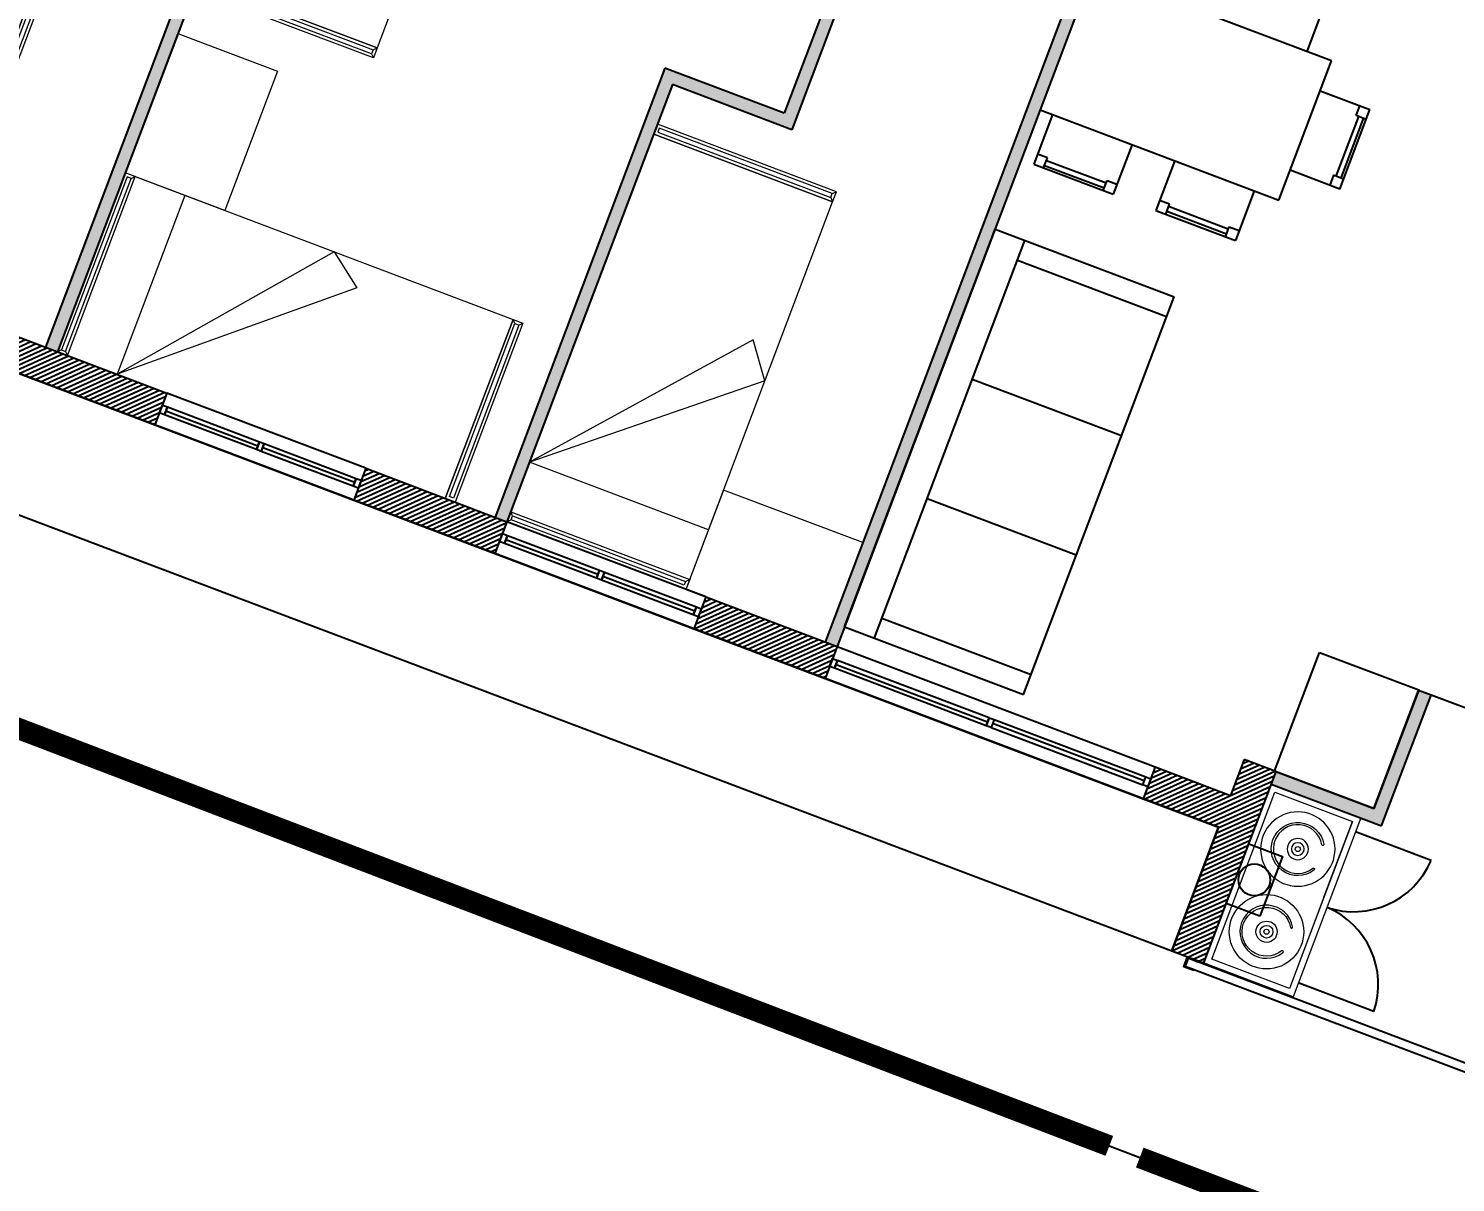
# Model space of a CAD drawing. Extents: x 0 to 346944, y 0 to 6285838.
# Drawn here: x 344167.9 to 344174.61, y 6284415.86 to 6284421.28 of the extents above; entities that cross this region are included whole.
import ezdxf

# ---------------------------------------------------------------- set-up
doc = ezdxf.new("R2010")
doc.units = 0
doc.header["$LTSCALE"] = 5
for name, pattern in [('DASHDOT', [1, 0.5, -0.25, 0, -0.25]), ('DASHDOTX2', [2, 1, -0.5, 0, -0.5]), ('HIDDEN', [0.375, 0.25, -0.125])]:
    doc.linetypes.add(name, pattern=pattern)
for name, color, linetype in [('COTAS', 11, 'Continuous'), ('GRILLA', 254, 'Continuous'), ('PLANTA', 6, 'Continuous'), ('Prosan General Linea Oficial', 6, 'DASHDOTX2'), ('PUNTO-DE-INTERES', 254, 'Continuous')]:
    doc.layers.add(name, color=color, linetype=linetype)
doc.layers.add('Muebles', color=8, linetype='Continuous', lineweight=15)
doc.styles.add('2mm', font='simplex.shx', dxfattribs={"width": 0.8, "height": 0.65})
doc.styles.add('ROMANS', font='romans.shx', dxfattribs={"height": 1})
doc.dimstyles.new('GRILLA X 500', dxfattribs={"dimtxt": 0.5, "dimasz": 1.8, "dimexe": 1.25, "dimexo": 0.625, "dimtad": 0, "dimdec": 0, "dimtxsty": 'ROMANS', "dimblk": 'NONE', "dimcen": 2.5, "dimse1": 1, "dimse2": 1, "dimsd1": 1, "dimsd2": 1, "dimclrd": 256, "dimclrt": 256, "dimadec": 0, "dimazin": 0, "dimtfac": 1, "dimtdec": 0, "dimtmove": 0, "dimatfit": 3, "dimldrblk": 'NONE', "dimfxlon": 1, "dimtfill": 1, "dimlwd": -1, "dimarcsym": 2})
doc.dimstyles.new('VANO 500', dxfattribs={"dimtxt": 0.65, "dimasz": 1.8, "dimexe": 0, "dimexo": 8, "dimgap": 1.2, "dimtad": 0, "dimdec": 0, "dimzin": 0, "dimdsep": 46, "dimtxsty": '2mm', "dimblk": 'NONE', "dimcen": 0, "dimse1": 1, "dimse2": 1, "dimsd1": 1, "dimsd2": 1, "dimclrd": 7, "dimclrt": 2, "dimadec": 0, "dimazin": 0, "dimtfac": 1, "dimtdec": 0, "dimtofl": 0, "dimtmove": 0, "dimatfit": 3, "dimldrblk": 'NONE', "dimfxl": 1, "dimtfill": 1, "dimtolj": 1, "dimtzin": 0, "dimlwd": 25, "dimarcsym": 0})

# ---------------------------------------------------------------- blocks, each defined once
blk = doc.blocks.new('cama')
at = {"layer": 'Muebles'}
for p, q in [((42.7996, 33.3667), (42.7846, 33.3517)), ((43.6696, 33.3867), (43.6846, 33.4017)), ((43.6696, 33.3667), (43.6846, 33.3517)), ((42.7846, 32.3517), (43.6846, 33.1017)), ((42.7846, 33.1017), (43.6846, 33.1017)), ((42.9046, 32.1917), (43.6846, 33.1017)), ((42.7846, 32.3517), (42.9046, 32.1917)), ((42.7996, 31.4367), (42.7846, 31.4517)), ((42.7996, 31.4167), (42.7846, 31.4017))]:
    blk.add_line(p, q, dxfattribs=at)
for points in [[(42.7846, 33.4017), (42.0846, 33.4017), (42.0846, 32.9017), (42.7846, 32.9017)], [(42.7846, 33.4017), (43.6846, 33.4017), (43.6846, 33.3517), (42.7846, 33.3517)], [(42.7996, 33.3867), (43.6696, 33.3867), (43.6696, 33.3667), (42.7996, 33.3667)], [(42.7846, 31.4517), (43.6846, 31.4517), (43.6846, 33.3517), (42.7846, 33.3517)], [(42.7846, 31.4017), (43.6846, 31.4017), (43.6846, 31.4517), (42.7846, 31.4517)], [(42.7996, 31.4167), (43.6696, 31.4167), (43.6696, 31.4367), (42.7996, 31.4367)]]:
    blk.add_lwpolyline(points, close=True, dxfattribs=at)
blk = doc.blocks.new('Cama 2 Plaza')
at = {"layer": 'Muebles'}
for p, q in [((171.3602, 136.6092, -1294.261), (171.3452, 136.6242, -1294.261)), ((171.3802, 136.6092, -1294.261), (171.3952, 136.6242, -1294.261)), ((172.5252, 136.6242, -1294.261), (172.3652, 136.5042, -1294.261)), ((173.0452, 135.8742, -1294.261), (172.5252, 136.6242, -1294.261)), ((173.0452, 135.1242, -1294.261), (173.0452, 136.6242, -1294.261)), ((173.3102, 136.6092, -1294.261), (173.2952, 136.6242, -1294.261)), ((173.3302, 136.6092, -1294.261), (173.3452, 136.6242, -1294.261)), ((172.3652, 136.5042, -1294.261), (173.0452, 135.8742, -1294.261)), ((173.0452, 135.8742, -1294.261), (172.3652, 135.2442, -1294.261)), ((172.5252, 135.1242, -1294.261), (173.0452, 135.8742, -1294.261)), ((172.5252, 135.1242, -1294.261), (172.3652, 135.2442, -1294.261)), ((171.3602, 135.1392, -1294.261), (171.3452, 135.1242, -1294.261)), ((171.3802, 135.1392, -1294.261), (171.3952, 135.1242, -1294.261)), ((173.3102, 135.1392, -1294.261), (173.2952, 135.1242, -1294.261)), ((173.3302, 135.1392, -1294.261), (173.3452, 135.1242, -1294.261))]:
    blk.add_line(p, q, dxfattribs=at)
at = {"layer": 'Muebles', "elevation": -1294.261}
for points in [[(172.8452, 137.2242), (172.8452, 136.6242), (173.3452, 136.6242), (173.3452, 137.2242)], [(171.3452, 135.1242), (171.3452, 136.6242), (171.3952, 136.6242), (171.3952, 135.1242)], [(171.3602, 135.1392), (171.3602, 136.6092), (171.3802, 136.6092), (171.3802, 135.1392)], [(171.3952, 135.1242), (171.3952, 136.6242), (173.2952, 136.6242), (173.2952, 135.1242)], [(173.2952, 135.1242), (173.2952, 136.6242), (173.3452, 136.6242), (173.3452, 135.1242)], [(173.3302, 135.1392), (173.3302, 136.6092), (173.3102, 136.6092), (173.3102, 135.1392)], [(172.8452, 134.5242), (172.8452, 135.1242), (173.3452, 135.1242), (173.3452, 134.5242)]]:
    blk.add_lwpolyline(points, close=True, dxfattribs=at)
blk = doc.blocks.new('GAS')
at = {"layer": 'Muebles', "elevation": -597.625}
blk.add_lwpolyline([(38.2517, 33.8996, 1), (38.2432, 33.9048, -3.596996), (38.2432, 34.0235, 1), (38.2517, 34.0287, 3.596996)], format="xyb", close=True, dxfattribs=at)
at = {"layer": 'Muebles'}
for radius in [0.175, 0.05, 0.03]:
    blk.add_circle((38.1447, 33.9642, -597.625), radius, dxfattribs=at)
blk = doc.blocks.new('nicho gas')
at = {"layer": 'Muebles'}
for q in [(38.3429, 34.1534), (38.3429, 33.3134)]:
    blk.add_line((38.3429, 33.7734), q, dxfattribs=at)
for points in [[(37.9229, 34.1834), (38.3729, 34.1834), (38.3729, 33.2834), (37.9229, 33.2834)], [(37.9529, 34.1534), (38.3429, 34.1534), (38.3429, 33.3134), (37.9529, 33.3134)]]:
    blk.add_lwpolyline(points, close=True, dxfattribs=at)
for centre in [(38.1479, 33.9414), (38.1479, 33.5254)]:
    blk.add_circle(centre, 0.012, dxfattribs=at)
at = {"layer": 'Muebles', "xscale": -1, "rotation": 180}
blk.add_blockref('GAS', (0.0032, 67.9055, 597.625), dxfattribs=at)
at = {"layer": 'Muebles'}
blk.add_blockref('GAS', (0.0032, -0.4387, 597.625), dxfattribs=at)
blk = doc.blocks.new('PLANTA 2')
at = {"layer": 'PUNTO-DE-INTERES'}
h = blk.add_hatch(dxfattribs=at)
h.set_pattern_fill('LINE', color=256, scale=0.003, angle=204.0586)
h.set_pattern_definition([(204.0585514, (1761.407898, 162.690443), (0.003883056714, -0.008697556873), [])])
h.paths.add_polyline_path([(-8.4519, -11.5071), (-7.6303, -9.3603), (-8.4315, -9.0537), (-8.4565, -9.119), (-7.7207, -9.4006), (-8.5172, -11.4821)])
h.paths.add_polyline_path([(-9.4954, -11.1078), (-9.3842, -10.8171), (-9.5612, -10.7494), (-9.5326, -10.6747), (-9.3556, -10.7424), (-9.3234, -10.6583), (-9.2487, -10.6869), (-9.4207, -11.1364)])
h.paths.add_polyline_path([(-10.3083, -10.4635), (-10.6165, -10.3455), (-10.5879, -10.2708), (-10.2797, -10.3888)])
h.paths.add_polyline_path([(-11.0835, -10.1668), (-11.415, -10.0399), (-11.3864, -9.9652), (-11.0549, -10.0921)])
h.paths.add_polyline_path([(-13.4557, -9.259), (-13.3524, -9.2128), (-12.8483, -7.8955), (-12.923, -7.8669)])
h.paths.add_polyline_path([(-12.3718, -9.5881), (-12.4003, -9.6629), (-11.882, -9.8612), (-11.8534, -9.7865)])
h.paths.add_polyline_path([(-13.1475, -9.3769), (-13.1189, -9.3022), (-13.3524, -9.2129), (-13.4555, -9.2591)])
h.paths.add_polyline_path([(-8.1902, -8.6192), (-12.8544, -6.8343), (-13.2364, -7.8326), (-13.1617, -7.8612), (-12.7921, -6.8955), (-8.2681, -8.6268), (-8.2706, -8.6334), (-8.2053, -8.6584)])
h = blk.add_hatch(dxfattribs=at)
h.set_pattern_fill('JIS_STN_2.5', color=256, scale=0.0075, angle=159.0586)
h.set_pattern_definition([(204.0585514, (1761.407898, 162.690443), (0.00764381243, -0.01712117495), []), (204.0585514, (1761.395535, 162.695174), (0.00764381243, -0.01712117495), [0.009, -0.00375])])
h.paths.add_polyline_path([(-8.3104, -10.9416), (-8.4271, -10.897), (-8.3557, -10.7102), (-8.2389, -10.7548), (-8.2501, -10.784), (-8.3376, -10.7505), (-8.3868, -10.8789), (-8.2992, -10.9125)])
h.paths.add_polyline_path([(-8.9125, -10.4971), (-9.0188, -10.7749), (-9.2487, -10.6869), (-9.2599, -10.7161), (-9.0008, -10.8152), (-8.8833, -10.5082)])
h.paths.add_polyline_path([(-9.6108, -8.5568), (-9.5828, -8.5676), (-10.2797, -10.3888), (-10.3077, -10.378)])
h.paths.add_polyline_path([(-9.9648, -8.4326), (-10.3897, -8.27), (-10.5005, -8.5595), (-10.2203, -8.6667), (-10.399, -9.1337), (-10.6792, -9.0265), (-11.0829, -10.0814), (-11.0549, -10.0921), (-10.6619, -9.0652), (-10.3817, -9.1725), (-10.1816, -8.6494), (-10.4618, -8.5422), (-10.3724, -8.3087), (-9.9755, -8.4606)])
h.paths.add_polyline_path([(-12.1383, -9.6775), (-11.4451, -7.8661), (-10.7633, -8.127), (-10.774, -8.155), (-11.4278, -7.9049), (-12.1103, -9.6882)])
h.paths.add_polyline_path([(-12.8594, -7.9247), (-12.5781, -8.0324), (-12.4351, -7.6589), (-11.8806, -7.8711), (-11.9879, -8.1513), (-11.9598, -8.162), (-11.8414, -7.8526), (-12.4531, -7.6185), (-12.5961, -7.992), (-12.8483, -7.8955)])
h.paths.add_polyline_path([(-12.5412, -6.9916), (-12.5657, -7.0558), (-12.8167, -6.9597), (-12.8279, -6.9889), (-12.5477, -7.0962), (-12.512, -7.0028)])
h.paths.add_polyline_path([(-11.7354, -7.4916), (-11.7074, -7.5023), (-11.6434, -7.3352), (-11.6714, -7.3244)])
for p, q in [((-11.4451, -7.8661), (-12.1383, -9.6775)), ((-11.4278, -7.9049), (-12.1103, -9.6882)), ((-9.6108, -8.5568), (-10.3077, -10.378)), ((-9.5828, -8.5676), (-10.2797, -10.3888)), ((-10.1816, -8.6494), (-10.3817, -9.1725)), ((-10.2203, -8.6667), (-10.399, -9.1337)), ((-9.1117, -9.0155), (-9.6721, -8.801)), ((-9.1249, -8.8766), (-9.1696, -8.9934)), ((-10.6792, -9.0265), (-11.0829, -10.0814)), ((-10.399, -9.1337), (-10.6792, -9.0265)), ((-9.2368, -9.3424), (-9.1117, -9.0155)), ((-10.6619, -9.0652), (-11.0549, -10.0921)), ((-10.3817, -9.1725), (-10.6619, -9.0652)), ((-9.1386, -9.0855), (-9.0218, -9.1302)), ((-9.0541, -9.1446), (-9.0452, -9.1213)), ((-9.7684, -9.139), (-9.813, -9.2557)), ((-9.7972, -9.1279), (-9.2368, -9.3424)), ((-9.1019, -9.287), (-9.0483, -9.1469)), ((-9.0933, -9.317), (-9.0218, -9.1302)), ((-9.0902, -9.2914), (-9.0366, -9.1513)), ((-9.0307, -9.1536), (-9.0541, -9.1446)), ((-9.5816, -9.2104), (-9.6263, -9.3272)), ((-9.813, -9.2557), (-9.6263, -9.3272)), ((-9.7808, -9.2413), (-9.8041, -9.2324)), ((-9.7897, -9.2646), (-9.7808, -9.2413)), ((-9.7875, -9.2588), (-9.6474, -9.3124)), ((-9.783, -9.2471), (-9.6429, -9.3007)), ((-9.4814, -9.2488), (-9.5261, -9.3655)), ((-9.6496, -9.3183), (-9.6407, -9.2949)), ((-9.6407, -9.2949), (-9.6173, -9.3038)), ((-9.0933, -9.317), (-9.21, -9.2723)), ((-9.1077, -9.2847), (-9.1166, -9.3081)), ((-9.0844, -9.2937), (-9.1077, -9.2847)), ((-9.2947, -9.3203), (-9.3393, -9.437)), ((-9.4938, -9.3511), (-9.5172, -9.3422)), ((-9.5028, -9.3744), (-9.4938, -9.3511)), ((-9.356, -9.4105), (-9.4961, -9.3569)), ((-9.5261, -9.3655), (-9.3393, -9.437)), ((-9.3604, -9.4222), (-9.5005, -9.3686)), ((-10.2618, -10.3421), (-9.9044, -9.4081)), ((-9.9044, -9.4081), (-9.4842, -9.5689)), ((-9.3627, -9.4281), (-9.3537, -9.4047)), ((-9.3537, -9.4047), (-9.3304, -9.4136)), ((-10.1918, -10.3689), (-9.8344, -9.4349)), ((-9.8523, -9.4816), (-9.502, -9.6156)), ((-12.3718, -9.5881), (-11.8534, -9.7865)), ((-9.8416, -10.5029), (-9.4842, -9.5689)), ((-12.4003, -9.6629), (-11.882, -9.8612)), ((-9.6093, -9.8958), (-9.9595, -9.7618)), ((-11.8534, -9.7865), (-11.882, -9.8612)), ((-11.3864, -9.9652), (-11.8534, -9.7865)), ((-11.882, -9.8612), (-11.415, -10.0399)), ((-11.6365, -9.9017), (-11.6436, -9.9203)), ((-11.3864, -9.9652), (-11.415, -10.0399)), ((-11.3864, -9.9652), (-11.0549, -10.0921)), ((-11.4088, -9.9888), (-11.416, -10.0074)), ((-11.415, -10.0399), (-11.0835, -10.1668)), ((-9.7165, -10.176), (-10.0667, -10.042)), ((-11.0549, -10.0921), (-11.0835, -10.1668)), ((-10.5879, -10.2708), (-11.0549, -10.0921)), ((-11.0835, -10.1668), (-10.6165, -10.3455)), ((-10.838, -10.2072), (-10.8451, -10.2259)), ((-10.6103, -10.2944), (-10.6175, -10.313)), ((-10.5879, -10.2708), (-10.6165, -10.3455)), ((-10.5879, -10.2708), (-10.2797, -10.3888)), ((-10.1739, -10.3222), (-9.8237, -10.4562)), ((-10.6165, -10.3455), (-10.3083, -10.4635)), ((-10.2618, -10.3421), (-9.8416, -10.5029)), ((-10.2797, -10.3888), (-10.3083, -10.4635)), ((-10.2797, -10.3888), (-9.5326, -10.6747)), ((-10.3083, -10.4635), (-9.5612, -10.7494)), ((-9.0188, -10.7749), (-8.9125, -10.4971)), ((-8.8833, -10.5082), (-8.9125, -10.4971)), ((-9.0008, -10.8152), (-8.8833, -10.5082)), ((-8.4864, -10.6601), (-8.8833, -10.5082)), ((-9.9227, -10.5575), (-9.9298, -10.5762)), ((-9.3234, -10.6583), (-9.3556, -10.7424)), ((-9.2487, -10.6869), (-9.3234, -10.6583)), ((-9.5326, -10.6747), (-9.5612, -10.7494)), ((-9.5326, -10.6747), (-9.3556, -10.7424)), ((-9.2487, -10.6869), (-9.4207, -11.1364)), ((-9.2487, -10.6869), (-9.0188, -10.7749)), ((-9.2599, -10.7161), (-9.0008, -10.8152)), ((-9.5612, -10.7494), (-9.3842, -10.8171)), ((-9.3842, -10.8171), (-9.4954, -11.1078)), ((-8.8848, -10.8971), (-9.0622, -10.8292)), ((-9.4954, -11.1078), (-9.4207, -11.1364)), ((-9.0206, -11.252), (-9.1981, -11.1841))]:
    blk.add_line(p, q, dxfattribs=at)
for points in [[(7.8267, -18.3012), (14.4541, 1.3625), (-4.3226, 7.8454), (-5.0396, 8.1333), (-16.9441, 12.6198), (-20.0017, 13.7768), (-24.3413, 2.4823), (-27.138, -4.7827), (-22.6962, -6.5135), (-9.5725, -11.5935), (-0.4639, -15.1037), (2.1908, -16.1232), (6.5102, -17.7921), (7.8267, -18.3012)], [(-11.6436, -9.9203), (-11.8596, -9.8377), (-11.8525, -9.819)], [(-11.856, -9.8283), (-11.6401, -9.911)], [(-11.8525, -9.819), (-11.6365, -9.9017)], [(-11.416, -10.0074), (-11.632, -9.9248), (-11.6248, -9.9061)], [(-11.6284, -9.9155), (-11.4124, -9.9981)], [(-11.6248, -9.9061), (-11.4088, -9.9888)], [(-10.8451, -10.2259), (-11.0611, -10.1433), (-11.0539, -10.1246)], [(-11.0575, -10.1339), (-10.8415, -10.2166)], [(-11.0539, -10.1246), (-10.838, -10.2072)], [(-10.6175, -10.313), (-10.8334, -10.2304), (-10.8263, -10.2117)], [(-10.8299, -10.221), (-10.6139, -10.3037)], [(-10.8263, -10.2117), (-10.6103, -10.2944)], [(-9.9298, -10.5762), (-10.2859, -10.4399), (-10.2788, -10.4212)], [(-10.2823, -10.4306), (-9.9263, -10.5668)], [(-9.9227, -10.5575), (-10.2788, -10.4212)], [(-9.911, -10.562), (-9.9182, -10.5807), (-9.5621, -10.7169), (-9.555, -10.6982)], [(-9.911, -10.562), (-9.555, -10.6982)], [(-9.5585, -10.7076), (-9.9146, -10.5713)], [(-9.4436, -11.1543), (-9.467, -11.1454), (-9.4581, -11.1221), (-9.4347, -11.131), (-9.4356, -11.1334), (-9.4566, -11.1253), (-9.4638, -11.144), (-9.4427, -11.152), (-9.4436, -11.1543)]]:
    blk.add_lwpolyline(points, dxfattribs=at)
for points in [[(-18.2315, -7.7645), (-9.4954, -11.1078), (-9.3842, -10.8171), (-13.4557, -9.259), (-12.9516, -7.9417), (-13.5446, -7.7147), (-14.0488, -9.032), (-18.1203, -7.4739)], [(-11.8596, -9.8377), (-11.8713, -9.8332), (-11.8641, -9.8145), (-11.8525, -9.819)], [(-11.632, -9.9248), (-11.6436, -9.9203), (-11.6365, -9.9017), (-11.6248, -9.9061)], [(-11.4043, -10.0119), (-11.416, -10.0074), (-11.4088, -9.9888), (-11.3972, -9.9932)], [(-11.0611, -10.1433), (-11.0728, -10.1388), (-11.0656, -10.1201), (-11.0539, -10.1246)], [(-10.8334, -10.2304), (-10.8451, -10.2259), (-10.838, -10.2072), (-10.8263, -10.2117)], [(-10.6058, -10.3175), (-10.6175, -10.313), (-10.6103, -10.2944), (-10.5986, -10.2988)], [(-10.2859, -10.4399), (-10.2976, -10.4355), (-10.2904, -10.4168), (-10.2788, -10.4212)], [(-9.9182, -10.5807), (-9.9298, -10.5762), (-9.9227, -10.5575), (-9.911, -10.562)], [(-9.5504, -10.7214), (-9.5621, -10.7169), (-9.555, -10.6982), (-9.5433, -10.7027)], [(-9.2877, -11.0267), (-9.3671, -10.9963), (-9.3135, -10.8562), (-9.2341, -10.8866)], [(-8.4878, -11.4961), (-9.4566, -11.1253), (-9.4638, -11.144), (-8.4949, -11.5147)]]:
    blk.add_lwpolyline(points, close=True, dxfattribs=at)
at = {"layer": 'PUNTO-DE-INTERES', "ltscale": 30}
blk.add_lwpolyline([(-9.1456, -10.4067), (-8.9122, -10.4961), (-9.0188, -10.7749), (-9.2523, -10.6855)], close=True, dxfattribs=at)
at = {"layer": 'PUNTO-DE-INTERES'}
blk.add_circle((-9.3006, -10.9414), 0.0375, dxfattribs=at)
for centre, start, end in [((-9.0666, -10.8195), 251.2332, 336.8839), ((-9.2077, -11.1884), 341.2332, 66.8839)]:
    blk.add_arc(centre, 0.1977, start, end, dxfattribs=at)
at = {"layer": 'PUNTO-DE-INTERES', "yscale": 0.5, "zscale": 0.5}
for name, p, xscale, rotation in [('cama', (3.0027, -31.3093), -0.5, 339.058551410992), ('Cama 2 Plaza', (92.1233, 23.9028, 647.1305), 0.5, 159.0585514109921), ('cama', (11.2942, 4.7422), -0.5, 69.05855141099204), ('cama', (15.3138, -2.3012), 0.5, 159.0585514109921), ('nicho gas', (-33.0776, -19.9017), 0.5, 339.058551410992)]:
    blk.add_blockref(name, p, dxfattribs=dict(at, xscale=xscale, rotation=rotation))
blk = doc.blocks.new('PLANTA')
at = {"layer": 'Prosan General Linea Oficial', "linetype": 'DASHDOT', "const_width": 0.1, "flags": 128}
blk.add_lwpolyline([(12.4071, -54.7975), (-0.5928, -49.8225), (-5.0652, -48.111), (-11.5931, -45.6128), (-13.7359, -44.7928), (-21.4668, -41.8144), (-22.6327, -41.3653), (-19.8639, -34.0897), (-18.2367, -29.8138), (-17.0951, -26.8141), (-8.5025, -4.1918), (-7.3911, -4.6075), (-2.3785, -6.4825), (21.4647, -15.3641), (22.901, -15.9345), (60.5039, -28.7564), (47.3998, -68.1343), (44.7627, -67.1262), (36.1114, -63.8215), (30.7941, -61.8028), (12.5502, -54.8522)], dxfattribs=at)
at = {"layer": 'PLANTA', "xscale": 2, "yscale": 2, "zscale": 2, "rotation": 0.2194448801566033}
blk.add_blockref('PLANTA 2', (31.6062, -31.5921), dxfattribs=at)
blk = doc.blocks.new('*D91')
at = {"layer": 'Defpoints', "color": 0, "linetype": 'HIDDEN', "ltscale": 0.25, "transparency": 16777216}
for p in [(344142.2982, 6284419.1956), (344180.1019, 6284406.0629), (344179.6534, 6284404.8917)]:
    blk.add_point(p, dxfattribs=at)
at = {"layer": 'COTAS', "color": 2, "linetype": 'HIDDEN', "ltscale": 0.25, "transparency": 16777216, "insert": (344161.4243, 6284413.2148), "char_height": 0.65, "attachment_point": 5, "rotation": 339.04741, "style": '2mm', "bg_fill": 3, "box_fill_scale": 1.1, "bg_fill_color": 256, "bg_fill_true_color": 13158600, "bg_fill_transparency": 0}
blk.add_mtext('\\A1;40.00', dxfattribs=at)
blk = doc.blocks.new('_None')
blk = doc.blocks.new('*D119')
at = {"layer": 'Defpoints', "color": 0, "ltscale": 0.5, "transparency": 16777216}
for p in [(344297.865, 6284457.2934), (344300, 6284395.5004), (0, 0)]:
    blk.add_point(p, dxfattribs=at)
at = {"layer": 'GRILLA', "ltscale": 0.5, "transparency": 16777216, "insert": (344297.865, 6284461.7279), "char_height": 1, "attachment_point": 5, "rotation": 90, "style": 'ROMANS', "bg_fill": 3, "box_fill_scale": 1.1, "bg_fill_color": 256, "bg_fill_true_color": 13158600, "bg_fill_transparency": 0}
blk.add_mtext('X-344300', dxfattribs=at)

msp = doc.modelspace()

# ---------------------------------------------------------------- block references
at = {"layer": 'PLANTA'}
msp.add_blockref('PLANTA', (344160.5769, 6284470.8255), dxfattribs=at)

# ---------------------------------------------------------------- next in the draw order: dimensions: what is measured, and where the dimension line sits
at = {"layer": 'COTAS', "linetype": 'HIDDEN', "ltscale": 0.25}
dim = msp.add_aligned_dim(p1=(344142.2982, 6284419.1956), p2=(344179.6534, 6284404.8917), distance=1.2541, dimstyle='VANO 500', override={"dimpost": '.00', "dimsah": 1}, dxfattribs=at)
dim.commit()
dim.dimension.update_dxf_attribs({"geometry": '*D91', "text_midpoint": (344161.4243, 6284413.2148)})

# ---------------------------------------------------------------- next in the draw order: dimensions: what is measured, and where the dimension line sits
at = {"layer": 'GRILLA', "ltscale": 0.5}
dim = msp.add_ordinate_dim(feature_location=(344300, 6284395.5004), offset=(-2.135, 61.793), dtype=1, origin=(0, 0), dimstyle='GRILLA X 500', override={"dimpost": 'X-<>', "dimsah": 1}, dxfattribs=at)
dim.commit()
dim.dimension.update_dxf_attribs({"geometry": '*D119', "text_midpoint": (344297.865, 6284461.7279)})

doc.saveas('drawing.dxf')
